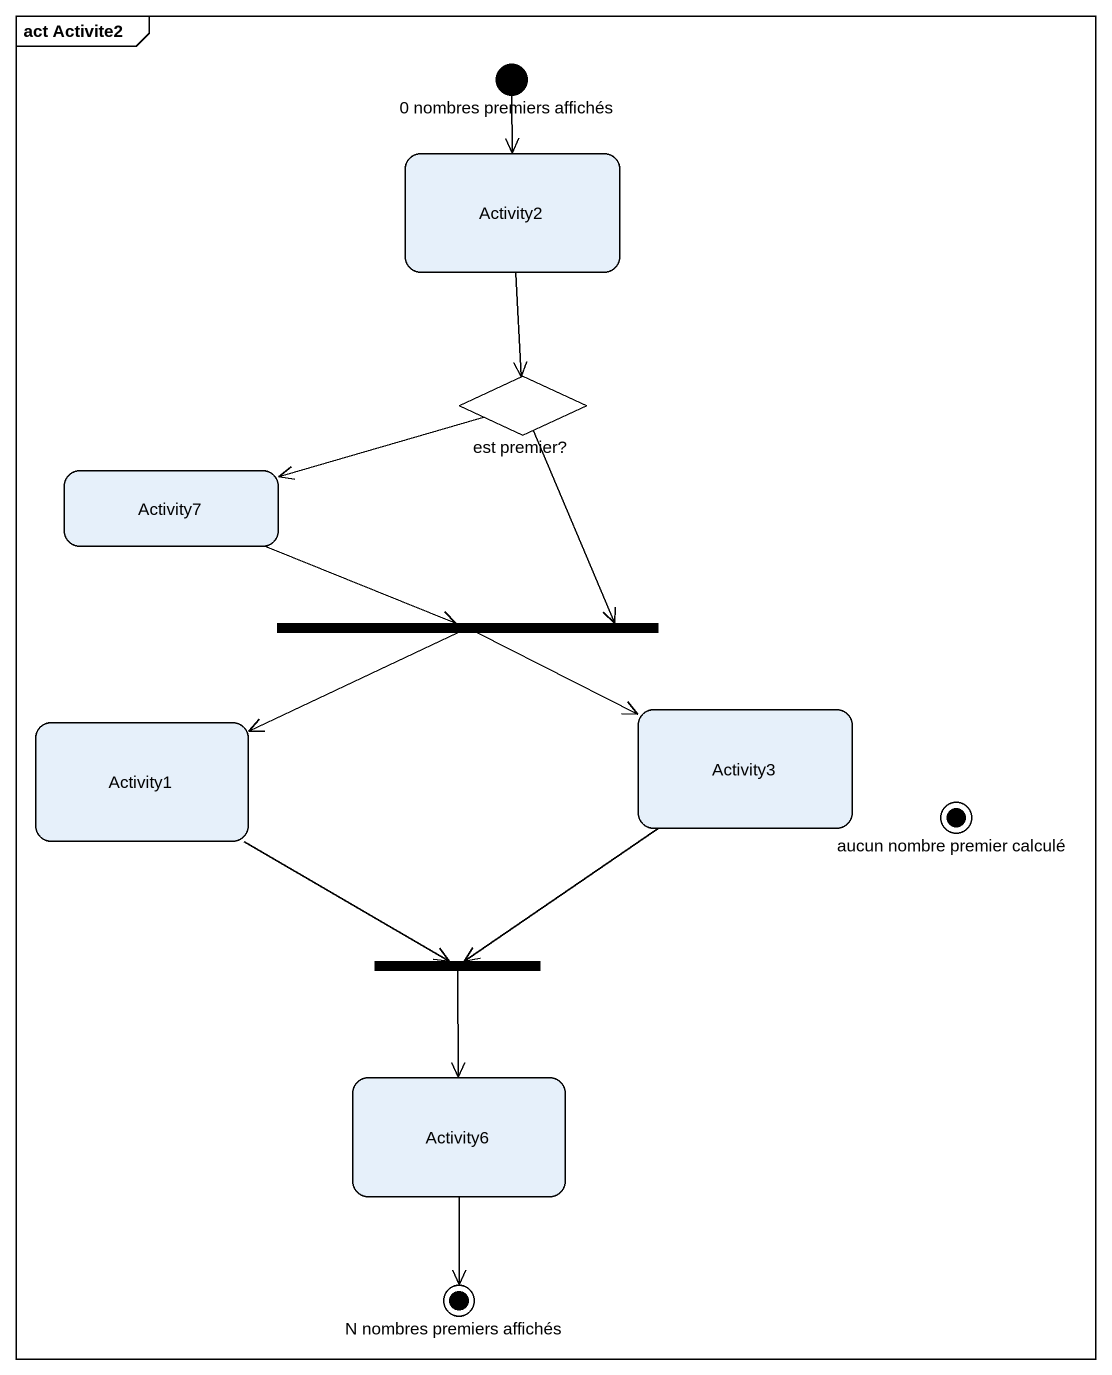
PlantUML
@startuml
mainframe act Activite2
hide empty description
state "0 nombres premiers affichés" as i0_nombres_premiers_affichés <<start>>
state Activity2
state "est premier?" as est_premier <<choice>>
state Activity7
state fork1 <<fork>>
state Activity1
state Activity3
state "aucun nombre premier calculé" as aucun_nombre_premier_calculé <<end>>
state fork2 <<join>>
state Activity6
state "N nombres premiers affichés" as N_nombres_premiers_affichés <<end>>
i0_nombres_premiers_affichés --> Activity2
Activity2 --> est_premier
est_premier -left-> Activity7
est_premier --> fork1
Activity7 -right-> fork1
fork1 -left-> Activity1
fork1 -right-> Activity3
Activity1 -right-> fork2
Activity3 --> fork2
fork2 --> Activity6
Activity6 --> N_nombres_premiers_affichés
@enduml
